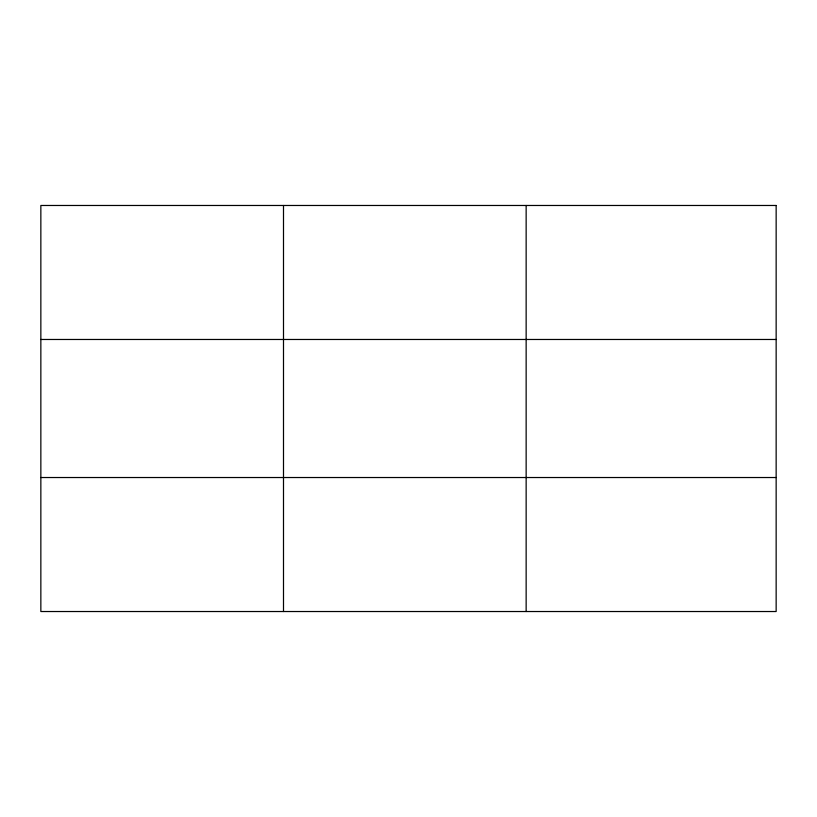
<?xml version="1.0" encoding="UTF-8"?>
<svg xmlns="http://www.w3.org/2000/svg" width="817" height="817" viewBox="0 0 817 817"><rect width="100%" height="100%" fill="white"/><g stroke="black" fill="none" stroke-linecap="round" stroke-linejoin="round"><path stroke-width="1.23" d="M283.499 205.475L283.499 611.524M526.148 205.475L526.148 611.524M40.85 339.474L776.15 339.474M40.85 477.526L776.15 477.526M776.15 205.475L776.15 611.524L40.85 611.524L40.85 205.475L776.15 205.475"/></g></svg>
